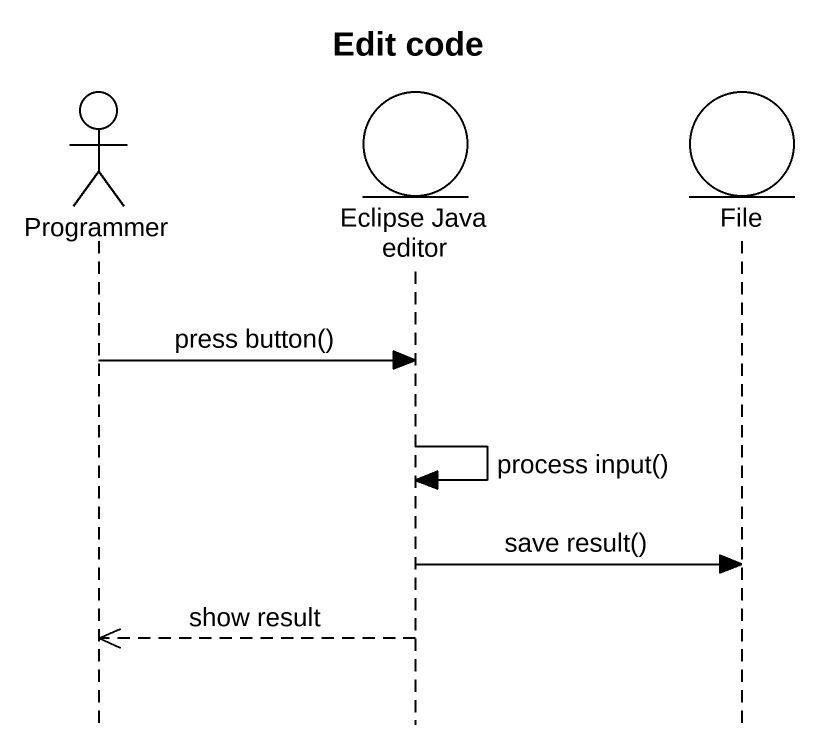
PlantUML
@startuml
title Edit code
hide footbox
actor Programmer
entity "Eclipse Java editor" as Eclipse_Java_editor
entity "File" as File_

Programmer -> Eclipse_Java_editor : press button()
Eclipse_Java_editor -> Eclipse_Java_editor : process input()
Eclipse_Java_editor -> File_ : save result()
Eclipse_Java_editor -->> Programmer : show result
@enduml
